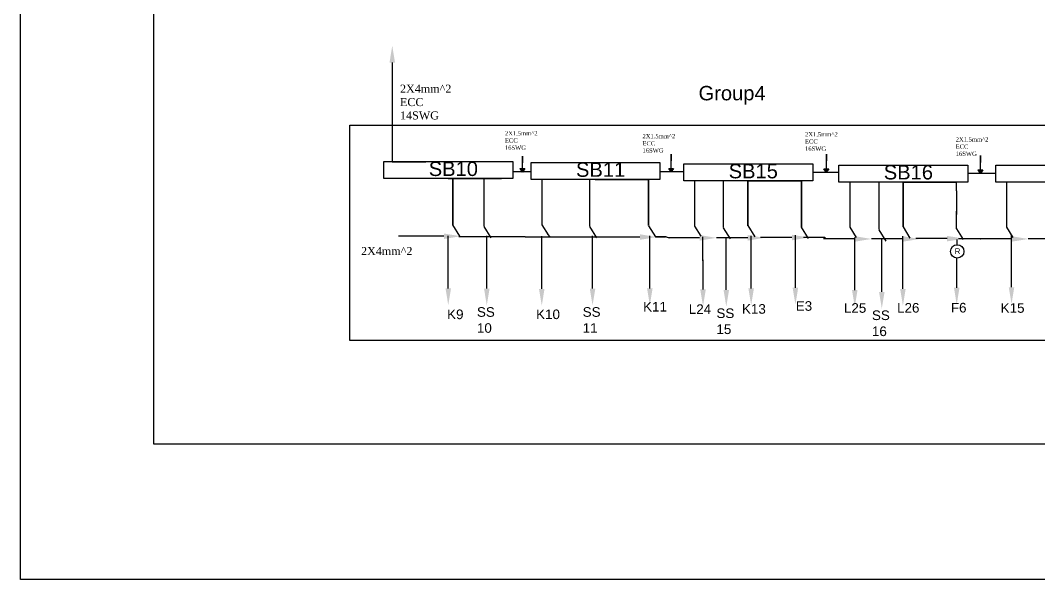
# Model space of a CAD drawing. Header units: inches. Extents: x -412 to 20037, y 548 to 16595.
# Drawn here: x 7740 to 8650, y 6038 to 6537 of the extents above; entities that cross this region are included whole.
import ezdxf
from ezdxf import colors
from ezdxf.entities.mleader import LeaderData, LeaderLine
from ezdxf.math import Vec2, Vec3

# ---------------------------------------------------------------- set-up
doc = ezdxf.new("R2010")
doc.units = ezdxf.units.IN
doc.header["$MEASUREMENT"] = 0
doc.styles.add('A', font='times.ttf', dxfattribs={"height": 12})
doc.styles.get("Standard").update_dxf_attribs({"font": 'arial.ttf'})

msp = doc.modelspace()

# ---------------------------------------------------------------- hatches: boundary and pattern name
h = msp.add_hatch()
h.set_pattern_fill('ANSI31', scale=0.387088)
h.set_pattern_definition([(45, (7994.12812, 8022.51674), (-0.034214049, 0.034214049), [])])
h.paths.add_polyline_path([(8186.7, 6404.68), (8188.83, 6401.59), (8190.96, 6404.68)])
h = msp.add_hatch()
h.set_pattern_fill('ANSI31', scale=0.387088)
h.set_pattern_definition([(45, (8126.82248, 8022.76488), (-0.034214049, 0.034214049), [])])
h.paths.add_polyline_path([(8319.4, 6404.93), (8321.53, 6401.83), (8323.66, 6404.93)])
h = msp.add_hatch()
h.set_pattern_fill('ANSI31', scale=0.387088)
h.set_pattern_definition([(45, (8265.36052, 8022.400524), (-0.034214049, 0.034214049), [])])
h.paths.add_polyline_path([(8457.94, 6404.57), (8460.07, 6401.47), (8462.19, 6404.57)])
h = msp.add_hatch()
h.set_pattern_fill('ANSI31', scale=0.387088)
h.set_pattern_definition([(45, (8403.05403, 8021.395535), (-0.034214049, 0.034214049), [])])
h.paths.add_polyline_path([(8595.63, 6403.56), (8597.76, 6400.47), (8599.89, 6403.56)])

# ---------------------------------------------------------------- linework, layer by layer
for p, q in [((8188.77, 6402.84), (8188.77, 6415.93)), ((8188.77, 6415.93), (8188.77, 6409.86)), ((8321.5, 6404.63), (8321.5, 6417.72)), ((8321.5, 6417.72), (8321.5, 6411.65)), ((8460.11, 6404.57), (8460.11, 6417.66)), ((8460.11, 6417.66), (8460.11, 6411.6)), ((8597.81, 6403.23), (8597.81, 6416.31)), ((8597.81, 6416.31), (8597.81, 6410.25)), ((8196.48, 6401.84), (8180.06, 6401.84)), ((8186.7, 6404.68), (8190.96, 6404.68)), ((8186.7, 6404.68), (8190.96, 6404.68)), ((8188.83, 6401.59), (8186.7, 6404.68)), ((8190.96, 6404.68), (8188.83, 6401.59)), ((8332.83, 6401.84), (8311.56, 6401.84)), ((8319.4, 6404.93), (8323.66, 6404.93)), ((8319.4, 6404.93), (8323.66, 6404.93)), ((8321.53, 6401.83), (8319.4, 6404.93)), ((8323.66, 6404.93), (8321.53, 6401.83)), ((8457.94, 6404.57), (8462.19, 6404.57)), ((8457.94, 6404.57), (8462.19, 6404.57)), ((8460.07, 6401.47), (8457.94, 6404.57)), ((8462.19, 6404.57), (8460.07, 6401.47)), ((8595.63, 6403.56), (8599.89, 6403.56)), ((8595.63, 6403.56), (8599.89, 6403.56)), ((8597.76, 6400.47), (8595.63, 6403.56)), ((8599.89, 6403.56), (8597.76, 6400.47)), ((8094.77, 6395.73), (8074.61, 6395.73)), ((8169.93, 6395.73), (8094.77, 6395.73)), ((8122.27, 6395.73), (8149.18, 6395.73)), ((8126.43, 6395.73), (8126.43, 6354.49)), ((8126.43, 6354.49), (8126.43, 6395.73)), ((8149.18, 6395.73), (8169.93, 6395.73)), ((8154.11, 6395.34), (8154.11, 6353.23)), ((8226.27, 6395.01), (8206.11, 6395.01)), ((8206.11, 6395.01), (8206.11, 6354.63)), ((8301.43, 6395.01), (8226.27, 6395.01)), ((8248.56, 6395.34), (8248.56, 6353.23)), ((8253.77, 6395.01), (8280.68, 6395.01)), ((8280.68, 6395.01), (8301.43, 6395.01)), ((8301.43, 6395.01), (8301.43, 6353.77)), ((8301.43, 6353.77), (8301.43, 6395.01)), ((8362.63, 6393.66), (8342.46, 6393.66)), ((8342.46, 6393.66), (8342.46, 6353.29)), ((8437.78, 6393.66), (8362.63, 6393.66)), ((8367.97, 6394.24), (8367.97, 6352.13)), ((8390.12, 6393.66), (8390.12, 6353.72)), ((8390.12, 6353.72), (8390.12, 6393.66)), ((8390.12, 6393.66), (8417.04, 6393.66)), ((8417.04, 6393.66), (8437.78, 6393.66)), ((8437.78, 6393.66), (8437.78, 6352.42)), ((8437.78, 6352.42), (8437.78, 6393.66)), ((8471.33, 6401.34), (8447.91, 6401.34)), ((8501.13, 6392.66), (8480.96, 6392.66)), ((8480.96, 6392.66), (8480.96, 6352.29)), ((8576.28, 6392.66), (8501.13, 6392.66)), ((8506.85, 6392.43), (8506.85, 6350.31)), ((8528.62, 6392.66), (8528.62, 6352.72)), ((8528.62, 6352.72), (8528.62, 6392.66)), ((8528.62, 6392.66), (8555.54, 6392.66)), ((8555.54, 6392.66), (8576.28, 6392.66)), ((8576.48, 6384.72), (8576.48, 6392.66)), ((8611.33, 6400.34), (8586.41, 6400.34)), ((8641.13, 6392.66), (8620.96, 6392.66)), ((8620.96, 6392.66), (8620.96, 6352.29)), ((8716.28, 6392.66), (8641.13, 6392.66)), ((8576.48, 6384.84), (8576.48, 6363.84)), ((8576.48, 6350.94), (8576.48, 6366.84)), ((8126.34, 6354.47), (8132.55, 6344.41)), ((8154.22, 6353.05), (8160.43, 6342.99)), ((8206.11, 6354.63), (8211.76, 6345.66)), ((8248.67, 6353.05), (8254.88, 6342.99)), ((8301.34, 6353.75), (8307.55, 6343.68)), ((8342.46, 6353.29), (8348.11, 6344.31)), ((8368.08, 6351.95), (8374.29, 6341.88)), ((8390.08, 6353.83), (8396.29, 6343.76)), ((8437.69, 6352.4), (8443.9, 6342.34)), ((8480.96, 6352.29), (8486.61, 6343.31)), ((8506.96, 6350.14), (8513.17, 6340.07)), ((8528.58, 6352.83), (8534.79, 6342.76)), ((8576.48, 6350.94), (8582.4, 6341.34)), ((8620.96, 6352.29), (8626.61, 6343.31)), ((8090.98, 6344.34), (8077.98, 6344.34)), ((8122.43, 6323.34), (8122.43, 6344.84)), ((8191.15, 6343.84), (8131.98, 6343.84)), ((8156.85, 6323.09), (8156.85, 6344.59)), ((8191.19, 6343.69), (8191.15, 6343.84)), ((8191.19, 6343.69), (8220.48, 6343.69)), ((8205.93, 6322.84), (8205.93, 6344.34)), ((8213.48, 6343.69), (8211.48, 6346.19)), ((8265.67, 6343.61), (8213.05, 6343.61)), ((8251.3, 6323.09), (8251.3, 6344.59)), ((8302.43, 6323.34), (8302.43, 6344.84)), ((8316.48, 6343.69), (8307.48, 6343.69)), ((8307.48, 6343.69), (8316.48, 6343.69)), ((8317.14, 6343.84), (8316.48, 6343.69)), ((8317.14, 6343.84), (8320.09, 6342.91)), ((8349.93, 6322.34), (8349.93, 6343.84)), ((8370.71, 6321.98), (8370.71, 6343.48)), ((8392.93, 6323.34), (8392.93, 6344.84)), ((8432.43, 6323.84), (8432.43, 6345.34)), ((8458.69, 6343.12), (8439.7, 6343.12)), ((8458.69, 6343.12), (8459.91, 6341.91)), ((8485.43, 6321.84), (8485.43, 6343.34)), ((8509.59, 6320.17), (8509.59, 6341.67)), ((8528.43, 6322.84), (8528.43, 6344.34)), ((8576.98, 6336.84), (8576.98, 6341.34)), ((8597.46, 6342.12), (8578.2, 6342.12)), ((8597.41, 6342.12), (8597.69, 6341.91)), ((8625.43, 6324.34), (8625.43, 6345.84))]:
    msp.add_line(p, q)
for points in [[(7740.38, 7036.07), (10106.94, 7036.07), (10106.94, 6037.88), (7740.38, 6037.88)], [(7859.48, 6915.84), (9985.98, 6915.84), (9985.98, 6158.84), (7859.48, 6158.84)], [(8034.48, 6443.34), (8793.98, 6443.34), (8793.98, 6251.34), (8034.48, 6251.34)], [(8064.98, 6410.94), (8180.06, 6410.94), (8180.06, 6395.73), (8064.98, 6395.73)], [(8196.48, 6410.21), (8311.56, 6410.21), (8311.56, 6395.01), (8196.48, 6395.01)], [(8332.83, 6408.87), (8447.91, 6408.87), (8447.91, 6393.66), (8332.83, 6393.66)], [(8471.33, 6407.87), (8586.41, 6407.87), (8586.41, 6392.66), (8471.33, 6392.66)], [(8611.33, 6407.87), (8726.41, 6407.87), (8726.41, 6392.66), (8611.33, 6392.66)]]:
    msp.add_lwpolyline(points, close=True)
msp.add_circle((8576.98, 6330.79), 6)

# ---------------------------------------------------------------- texts
msp.add_text('R', height=5).set_placement((8574.72, 6328.53))
at = {"color": 7, "lineweight": 40, "attachment_point": 1, "style": 'A'}
for s, insert, char_height, width in [('2X4mm^ 2\\PECC\\P14SWG', (8079.37, 6479.57), 7.154, 26.1882), ('2X1.5mm^ 2\\PECC 16SWG', (8173.07, 6438.07), 3.826, 14.0068), ('2X1.5mm^ 2\\PECC 16SWG', (8295.93, 6435.57), 3.826, 14.0068), ('2X1.5mm^ 2\\PECC 16SWG', (8441.08, 6437.22), 3.826, 14.0068), ('2X1.5mm^ 2\\PECC 16SWG', (8575.65, 6432.63), 3.826, 14.0068), ('2X4mm^ 2', (8044.59, 6334.68), 7.154, 26.1882)]:
    msp.add_mtext(s, dxfattribs=dict(at, insert=insert, char_height=char_height, width=width))
at = {"attachment_point": 1}
for s, width, insert, char_height in [('Group4', 0.2633, (8345.98, 6478.48), 12.857), ('SB10', 0.2633, (8105.05, 6410.94), 12.857), ('SB11', 0.2633, (8236.55, 6410.21), 12.857), ('SB15', 0.2633, (8372.9, 6408.87), 12.857), ('SB16', 0.2633, (8511.4, 6407.87), 12.857), ('K11', 2.307, (8296.46, 6285.72), 8.571), ('L24', 2.307, (8337.29, 6283.6), 8.571), ('K13', 2.307, (8384.76, 6283.74), 8.571), ('E3', 2.307, (8432.81, 6286.37), 8.571), ('L25', 2.307, (8475.79, 6284.6), 8.571), ('L26', 2.307, (8523.26, 6284.74), 8.571), ('F6', 2.307, (8571.31, 6284.87), 8.571), ('K15', 2.307, (8615.79, 6284.6), 8.571), ('K9', 2.307, (8121.46, 6278.94), 8.571), ('SS\\P10', 2.307, (8148.07, 6281.01), 8.571), ('K10', 8.5714, (8200.94, 6278.94), 8.571), ('SS\\P11', 2.307, (8242.52, 6281.01), 8.571), ('SS\\P15', 2.307, (8361.94, 6279.91), 8.571), ('SS\\P16', 2.307, (8500.81, 6278.09), 8.571)]:
    msp.add_mtext_dynamic_manual_height_columns(s, width=width, gutter_width=0.119, heights=[0], dxfattribs=dict(at, insert=insert, char_height=char_height))

# ---------------------------------------------------------------- leaders
at = {"color": 0}
ml = msp.add_multileader_mtext('Standard', dxfattribs=at)
ml.set_content('')
ml.set_leader_properties()
ml.build(insert=Vec2(0, 0))
ml.multileader.update_dxf_attribs({"dogleg_length": 0.36, "arrow_head_size": 15, "scale": 700})
ctx = ml.context
ctx.base_point, ctx.scale, ctx.char_height, ctx.arrow_head_size, ctx.landing_gap_size, ctx.plane_origin = Vec3(8102.48, 6410.84), 700, 15, 15, 7.5, Vec3(8072.48, 6514.35)
notes = []
notes.append((ctx, [(0, (1, 1, 0), (8072.48, 6410.84), (1, 0), 30, [(0, [(8072.48, 6514.35)], 0, [])])]))
ctx.mtext.insert, ctx.mtext.flow_direction = Vec3(8109.98, 6418.34), 5
ml = msp.add_multileader_mtext('Standard')
ml.set_content('', color=256)
ml.set_leader_properties()
ml.build(insert=Vec2(0, 0))
ml.multileader.update_dxf_attribs({"dogleg_length": 0.36, "arrow_head_size": 15, "scale": 700})
ctx = ml.context
ctx.base_point, ctx.scale, ctx.char_height, ctx.arrow_head_size, ctx.landing_gap_size, ctx.plane_origin, ctx.plane_x_axis, ctx.plane_y_axis = Vec3(8090.67, 6344.38), 700, 15, 15, 7.5, Vec3(8133.62, 6344.33), Vec3(0, 1), Vec3(-1, 0)
notes.append((ctx, [(0, (1, 1, 0), (8090.67, 6344.33), (0, 1), 0.0429, [(0, [(8133.62, 6344.33)], 0, [])])]))
ctx.mtext.insert, ctx.mtext.text_direction, ctx.mtext.rotation, ctx.mtext.flow_direction = Vec3(8083.17, 6351.88), Vec3(0, 1), 1.570796, 5
ml = msp.add_multileader_mtext('Standard')
ml.set_content('', color=256)
ml.set_leader_properties()
ml.build(insert=Vec2(0, 0))
ml.multileader.update_dxf_attribs({"dogleg_length": 0.36, "arrow_head_size": 15, "scale": 700})
ctx = ml.context
ctx.base_point, ctx.scale, ctx.char_height, ctx.arrow_head_size, ctx.landing_gap_size, ctx.plane_origin, ctx.plane_x_axis, ctx.plane_y_axis = Vec3(8265.67, 6343.65), 700, 15, 15, 7.5, Vec3(8308.62, 6343.61), Vec3(0, 1), Vec3(-1, 0)
notes.append((ctx, [(0, (1, 1, 0), (8265.67, 6343.61), (0, 1), 0.0429, [(0, [(8308.62, 6343.61)], 0, [])])]))
ctx.mtext.insert, ctx.mtext.text_direction, ctx.mtext.rotation, ctx.mtext.flow_direction = Vec3(8258.17, 6351.15), Vec3(0, 1), 1.570796, 5
ml = msp.add_multileader_mtext('Standard')
ml.set_content('', color=256)
ml.set_leader_properties()
ml.build(insert=Vec2(0, 0))
ml.multileader.update_dxf_attribs({"dogleg_length": 0.36, "arrow_head_size": 15, "scale": 700})
ctx = ml.context
ctx.base_point, ctx.scale, ctx.char_height, ctx.arrow_head_size, ctx.landing_gap_size, ctx.plane_origin, ctx.plane_x_axis, ctx.plane_y_axis = Vec3(8318.98, 6342.95), 700, 15, 15, 7.5, Vec3(8361.93, 6342.91), Vec3(0, 1), Vec3(-1, 0)
notes.append((ctx, [(0, (1, 1, 0), (8318.98, 6342.91), (0, 1), 0.0429, [(0, [(8361.93, 6342.91)], 0, [])])]))
ctx.mtext.insert, ctx.mtext.text_direction, ctx.mtext.rotation, ctx.mtext.flow_direction = Vec3(8311.48, 6350.45), Vec3(0, 1), 1.570796, 5
ml = msp.add_multileader_mtext('Standard')
ml.set_content('', color=256)
ml.set_leader_properties()
ml.build(insert=Vec2(0, 0))
ml.multileader.update_dxf_attribs({"dogleg_length": 0.36, "arrow_head_size": 15, "scale": 700})
ctx = ml.context
ctx.base_point, ctx.scale, ctx.char_height, ctx.arrow_head_size, ctx.landing_gap_size, ctx.plane_origin, ctx.plane_x_axis, ctx.plane_y_axis = Vec3(8361.93, 6342.95), 700, 15, 15, 7.5, Vec3(8404.88, 6342.91), Vec3(0, 1), Vec3(-1, 0)
notes.append((ctx, [(0, (1, 1, 0), (8361.93, 6342.91), (0, 1), 0.0429, [(0, [(8404.88, 6342.91)], 0, [])])]))
ctx.mtext.insert, ctx.mtext.text_direction, ctx.mtext.rotation, ctx.mtext.flow_direction = Vec3(8354.43, 6350.45), Vec3(0, 1), 1.570796, 5
ml = msp.add_multileader_mtext('Standard')
ml.set_content('', color=256)
ml.set_leader_properties()
ml.build(insert=Vec2(0, 0))
ml.multileader.update_dxf_attribs({"dogleg_length": 0.36, "arrow_head_size": 15, "scale": 700})
ctx = ml.context
ctx.base_point, ctx.scale, ctx.char_height, ctx.arrow_head_size, ctx.landing_gap_size, ctx.plane_origin, ctx.plane_x_axis, ctx.plane_y_axis = Vec3(8401.44, 6343.23), 700, 15, 15, 7.5, Vec3(8444.39, 6343.19), Vec3(0, 1), Vec3(-1, 0)
notes.append((ctx, [(0, (1, 1, 0), (8401.44, 6343.19), (0, 1), 0.0429, [(0, [(8444.39, 6343.19)], 0, [])])]))
ctx.mtext.insert, ctx.mtext.text_direction, ctx.mtext.rotation, ctx.mtext.flow_direction = Vec3(8393.94, 6350.73), Vec3(0, 1), 1.570796, 5
ml = msp.add_multileader_mtext('Standard')
ml.set_content('', color=256)
ml.set_leader_properties()
ml.build(insert=Vec2(0, 0))
ml.multileader.update_dxf_attribs({"dogleg_length": 0.36, "arrow_head_size": 15, "scale": 700})
ctx = ml.context
ctx.base_point, ctx.scale, ctx.char_height, ctx.arrow_head_size, ctx.landing_gap_size, ctx.plane_origin, ctx.plane_x_axis, ctx.plane_y_axis = Vec3(8457.48, 6341.95), 700, 15, 15, 7.5, Vec3(8500.43, 6341.91), Vec3(0, 1), Vec3(-1, 0)
notes.append((ctx, [(0, (1, 1, 0), (8457.48, 6341.91), (0, 1), 0.0429, [(0, [(8500.43, 6341.91)], 0, [])])]))
ctx.mtext.insert, ctx.mtext.text_direction, ctx.mtext.rotation, ctx.mtext.flow_direction = Vec3(8449.98, 6349.45), Vec3(0, 1), 1.570796, 5
ml = msp.add_multileader_mtext('Standard')
ml.set_content('', color=256)
ml.set_leader_properties()
ml.build(insert=Vec2(0, 0))
ml.multileader.update_dxf_attribs({"dogleg_length": 0.36, "arrow_head_size": 15, "scale": 700})
ctx = ml.context
ctx.base_point, ctx.scale, ctx.char_height, ctx.arrow_head_size, ctx.landing_gap_size, ctx.plane_origin, ctx.plane_x_axis, ctx.plane_y_axis = Vec3(8500.43, 6341.95), 700, 15, 15, 7.5, Vec3(8543.38, 6341.91), Vec3(0, 1), Vec3(-1, 0)
notes.append((ctx, [(0, (1, 1, 0), (8500.43, 6341.91), (0, 1), 0.0429, [(0, [(8543.38, 6341.91)], 0, [])])]))
ctx.mtext.insert, ctx.mtext.text_direction, ctx.mtext.rotation, ctx.mtext.flow_direction = Vec3(8492.93, 6349.45), Vec3(0, 1), 1.570796, 5
ml = msp.add_multileader_mtext('Standard')
ml.set_content('', color=256)
ml.set_leader_properties()
ml.build(insert=Vec2(0, 0))
ml.multileader.update_dxf_attribs({"dogleg_length": 0.36, "arrow_head_size": 15, "scale": 700})
ctx = ml.context
ctx.base_point, ctx.scale, ctx.char_height, ctx.arrow_head_size, ctx.landing_gap_size, ctx.plane_origin, ctx.plane_x_axis, ctx.plane_y_axis = Vec3(8539.94, 6342.23), 700, 15, 15, 7.5, Vec3(8582.89, 6342.19), Vec3(0, 1), Vec3(-1, 0)
notes.append((ctx, [(0, (1, 1, 0), (8539.94, 6342.19), (0, 1), 0.0429, [(0, [(8582.89, 6342.19)], 0, [])])]))
ctx.mtext.insert, ctx.mtext.text_direction, ctx.mtext.rotation, ctx.mtext.flow_direction = Vec3(8532.44, 6349.73), Vec3(0, 1), 1.570796, 5
ml = msp.add_multileader_mtext('Standard')
ml.set_content('', color=256)
ml.set_leader_properties()
ml.build(insert=Vec2(0, 0))
ml.multileader.update_dxf_attribs({"dogleg_length": 0.36, "arrow_head_size": 15, "scale": 700})
ctx = ml.context
ctx.base_point, ctx.scale, ctx.char_height, ctx.arrow_head_size, ctx.landing_gap_size, ctx.plane_origin, ctx.plane_x_axis, ctx.plane_y_axis = Vec3(8597.48, 6341.95), 700, 15, 15, 7.5, Vec3(8640.43, 6341.91), Vec3(0, 1), Vec3(-1, 0)
notes.append((ctx, [(0, (1, 1, 0), (8597.48, 6341.91), (0, 1), 0.0429, [(0, [(8640.43, 6341.91)], 0, [])])]))
ctx.mtext.insert, ctx.mtext.text_direction, ctx.mtext.rotation, ctx.mtext.flow_direction = Vec3(8589.98, 6349.45), Vec3(0, 1), 1.570796, 5
ml = msp.add_multileader_mtext('Standard')
ml.set_content('', color=256)
ml.set_leader_properties()
ml.build(insert=Vec2(0, 0))
ml.multileader.update_dxf_attribs({"dogleg_length": 0.36, "arrow_head_size": 15, "scale": 700})
ctx = ml.context
ctx.base_point, ctx.scale, ctx.char_height, ctx.arrow_head_size, ctx.landing_gap_size, ctx.plane_origin, ctx.plane_x_axis, ctx.plane_y_axis = Vec3(8640.43, 6341.95), 700, 15, 15, 7.5, Vec3(8683.38, 6341.91), Vec3(0, 1), Vec3(-1, 0)
notes.append((ctx, [(0, (1, 1, 0), (8640.43, 6341.91), (0, 1), 0.0429, [(0, [(8683.38, 6341.91)], 0, [])])]))
ctx.mtext.insert, ctx.mtext.text_direction, ctx.mtext.rotation, ctx.mtext.flow_direction = Vec3(8632.93, 6349.45), Vec3(0, 1), 1.570796, 5
ml = msp.add_multileader_mtext('Standard')
ml.set_content('', color=256)
ml.set_leader_properties()
ml.build(insert=Vec2(0, 0))
ml.multileader.update_dxf_attribs({"dogleg_length": 0.36, "arrow_head_size": 15, "scale": 700})
ctx = ml.context
ctx.base_point, ctx.scale, ctx.char_height, ctx.arrow_head_size, ctx.landing_gap_size, ctx.plane_origin = Vec3(8122.52, 6324.14), 700, 15, 15, 7.5, Vec3(8122.48, 6282.84)
notes.append((ctx, [(0, (1, 1, 0), (8122.48, 6324.14), (1, 0), 0.0429, [(0, [(8122.48, 6282.84)], 0, [])])]))
ctx.mtext.insert, ctx.mtext.flow_direction = Vec3(8130.02, 6331.64), 5
ml = msp.add_multileader_mtext('Standard')
ml.set_content('', color=256)
ml.set_leader_properties()
ml.build(insert=Vec2(0, 0))
ml.multileader.update_dxf_attribs({"dogleg_length": 0.36, "arrow_head_size": 15, "scale": 700})
ctx = ml.context
ctx.base_point, ctx.scale, ctx.char_height, ctx.arrow_head_size, ctx.landing_gap_size, ctx.plane_origin = Vec3(8156.94, 6323.89), 700, 15, 15, 7.5, Vec3(8156.89, 6282.59)
notes.append((ctx, [(0, (1, 1, 0), (8156.89, 6323.89), (1, 0), 0.0429, [(0, [(8156.89, 6282.59)], 0, [])])]))
ctx.mtext.insert, ctx.mtext.flow_direction = Vec3(8164.44, 6331.39), 5
ml = msp.add_multileader_mtext('Standard')
ml.set_content('', color=256)
ml.set_leader_properties()
ml.build(insert=Vec2(0, 0))
ml.multileader.update_dxf_attribs({"dogleg_length": 0.36, "arrow_head_size": 15, "scale": 700})
ctx = ml.context
ctx.base_point, ctx.scale, ctx.char_height, ctx.arrow_head_size, ctx.landing_gap_size, ctx.plane_origin = Vec3(8206.02, 6323.64), 700, 15, 15, 7.5, Vec3(8205.98, 6282.34)
notes.append((ctx, [(0, (1, 1, 0), (8205.98, 6323.64), (1, 0), 0.0429, [(0, [(8205.98, 6282.34)], 0, [])])]))
ctx.mtext.insert, ctx.mtext.flow_direction = Vec3(8213.52, 6331.14), 5
ml = msp.add_multileader_mtext('Standard')
ml.set_content('', color=256)
ml.set_leader_properties()
ml.build(insert=Vec2(0, 0))
ml.multileader.update_dxf_attribs({"dogleg_length": 0.36, "arrow_head_size": 15, "scale": 700})
ctx = ml.context
ctx.base_point, ctx.scale, ctx.char_height, ctx.arrow_head_size, ctx.landing_gap_size, ctx.plane_origin = Vec3(8251.39, 6323.89), 700, 15, 15, 7.5, Vec3(8251.34, 6282.59)
notes.append((ctx, [(0, (1, 1, 0), (8251.34, 6323.89), (1, 0), 0.0429, [(0, [(8251.34, 6282.59)], 0, [])])]))
ctx.mtext.insert, ctx.mtext.flow_direction = Vec3(8258.89, 6331.39), 5
ml = msp.add_multileader_mtext('Standard')
ml.set_content('', color=256)
ml.set_leader_properties()
ml.build(insert=Vec2(0, 0))
ml.multileader.update_dxf_attribs({"dogleg_length": 0.36, "arrow_head_size": 15, "scale": 700})
ctx = ml.context
ctx.base_point, ctx.scale, ctx.char_height, ctx.arrow_head_size, ctx.landing_gap_size, ctx.plane_origin = Vec3(8302.52, 6324.14), 700, 15, 15, 7.5, Vec3(8302.48, 6282.84)
notes.append((ctx, [(0, (1, 1, 0), (8302.48, 6324.14), (1, 0), 0.0429, [(0, [(8302.48, 6282.84)], 0, [])])]))
ctx.mtext.insert, ctx.mtext.flow_direction = Vec3(8310.02, 6331.64), 5
ml = msp.add_multileader_mtext('Standard')
ml.set_content('', color=256)
ml.set_leader_properties()
ml.build(insert=Vec2(0, 0))
ml.multileader.update_dxf_attribs({"dogleg_length": 0.36, "arrow_head_size": 15, "scale": 700})
ctx = ml.context
ctx.base_point, ctx.scale, ctx.char_height, ctx.arrow_head_size, ctx.landing_gap_size, ctx.plane_origin = Vec3(8350.02, 6323.14), 700, 15, 15, 7.5, Vec3(8349.98, 6281.84)
notes.append((ctx, [(0, (1, 1, 0), (8349.98, 6323.14), (1, 0), 0.0429, [(0, [(8349.98, 6281.84)], 0, [])])]))
ctx.mtext.insert, ctx.mtext.flow_direction = Vec3(8357.52, 6330.64), 5
ml = msp.add_multileader_mtext('Standard')
ml.set_content('', color=256)
ml.set_leader_properties()
ml.build(insert=Vec2(0, 0))
ml.multileader.update_dxf_attribs({"dogleg_length": 0.36, "arrow_head_size": 15, "scale": 700})
ctx = ml.context
ctx.base_point, ctx.scale, ctx.char_height, ctx.arrow_head_size, ctx.landing_gap_size, ctx.plane_origin = Vec3(8370.8, 6322.78), 700, 15, 15, 7.5, Vec3(8370.76, 6281.48)
notes.append((ctx, [(0, (1, 1, 0), (8370.76, 6322.78), (1, 0), 0.0429, [(0, [(8370.76, 6281.48)], 0, [])])]))
ctx.mtext.insert, ctx.mtext.flow_direction = Vec3(8378.3, 6330.28), 5
ml = msp.add_multileader_mtext('Standard')
ml.set_content('', color=256)
ml.set_leader_properties()
ml.build(insert=Vec2(0, 0))
ml.multileader.update_dxf_attribs({"dogleg_length": 0.36, "arrow_head_size": 15, "scale": 700})
ctx = ml.context
ctx.base_point, ctx.scale, ctx.char_height, ctx.arrow_head_size, ctx.landing_gap_size, ctx.plane_origin = Vec3(8393.02, 6324.14), 700, 15, 15, 7.5, Vec3(8392.98, 6282.84)
notes.append((ctx, [(0, (1, 1, 0), (8392.98, 6324.14), (1, 0), 0.0429, [(0, [(8392.98, 6282.84)], 0, [])])]))
ctx.mtext.insert, ctx.mtext.flow_direction = Vec3(8400.52, 6331.64), 5
ml = msp.add_multileader_mtext('Standard')
ml.set_content('', color=256)
ml.set_leader_properties()
ml.build(insert=Vec2(0, 0))
ml.multileader.update_dxf_attribs({"dogleg_length": 0.36, "arrow_head_size": 15, "scale": 700})
ctx = ml.context
ctx.base_point, ctx.scale, ctx.char_height, ctx.arrow_head_size, ctx.landing_gap_size, ctx.plane_origin = Vec3(8432.52, 6324.64), 700, 15, 15, 7.5, Vec3(8432.48, 6283.34)
notes.append((ctx, [(0, (1, 1, 0), (8432.48, 6324.64), (1, 0), 0.0429, [(0, [(8432.48, 6283.34)], 0, [])])]))
ctx.mtext.insert, ctx.mtext.flow_direction = Vec3(8440.02, 6332.14), 5
ml = msp.add_multileader_mtext('Standard')
ml.set_content('', color=256)
ml.set_leader_properties()
ml.build(insert=Vec2(0, 0))
ml.multileader.update_dxf_attribs({"dogleg_length": 0.36, "arrow_head_size": 15, "scale": 700})
ctx = ml.context
ctx.base_point, ctx.scale, ctx.char_height, ctx.arrow_head_size, ctx.landing_gap_size, ctx.plane_origin = Vec3(8485.52, 6322.64), 700, 15, 15, 7.5, Vec3(8485.48, 6281.34)
notes.append((ctx, [(0, (1, 1, 0), (8485.48, 6322.64), (1, 0), 0.0429, [(0, [(8485.48, 6281.34)], 0, [])])]))
ctx.mtext.insert, ctx.mtext.flow_direction = Vec3(8493.02, 6330.14), 5
ml = msp.add_multileader_mtext('Standard')
ml.set_content('', color=256)
ml.set_leader_properties()
ml.build(insert=Vec2(0, 0))
ml.multileader.update_dxf_attribs({"dogleg_length": 0.36, "arrow_head_size": 15, "scale": 700})
ctx = ml.context
ctx.base_point, ctx.scale, ctx.char_height, ctx.arrow_head_size, ctx.landing_gap_size, ctx.plane_origin = Vec3(8528.52, 6323.64), 700, 15, 15, 7.5, Vec3(8528.48, 6282.34)
notes.append((ctx, [(0, (1, 1, 0), (8528.48, 6323.64), (1, 0), 0.0429, [(0, [(8528.48, 6282.34)], 0, [])])]))
ctx.mtext.insert, ctx.mtext.flow_direction = Vec3(8536.02, 6331.14), 5
ml = msp.add_multileader_mtext('Standard')
ml.set_content('', color=256)
ml.set_leader_properties()
ml.build(insert=Vec2(0, 0))
ml.multileader.update_dxf_attribs({"dogleg_length": 0.36, "arrow_head_size": 15, "scale": 700})
ctx = ml.context
ctx.base_point, ctx.scale, ctx.char_height, ctx.arrow_head_size, ctx.landing_gap_size, ctx.plane_origin = Vec3(8576.57, 6324.64), 700, 15, 15, 7.5, Vec3(8576.53, 6283.34)
notes.append((ctx, [(0, (1, 1, 0), (8576.53, 6324.64), (1, 0), 0.0429, [(0, [(8576.53, 6283.34)], 0, [])])]))
ctx.mtext.insert, ctx.mtext.flow_direction = Vec3(8584.07, 6332.14), 5
ml = msp.add_multileader_mtext('Standard')
ml.set_content('', color=256)
ml.set_leader_properties()
ml.build(insert=Vec2(0, 0))
ml.multileader.update_dxf_attribs({"dogleg_length": 0.36, "arrow_head_size": 15, "scale": 700})
ctx = ml.context
ctx.base_point, ctx.scale, ctx.char_height, ctx.arrow_head_size, ctx.landing_gap_size, ctx.plane_origin = Vec3(8625.52, 6325.14), 700, 15, 15, 7.5, Vec3(8625.48, 6283.84)
notes.append((ctx, [(0, (1, 1, 0), (8625.48, 6325.14), (1, 0), 0.0429, [(0, [(8625.48, 6283.84)], 0, [])])]))
ctx.mtext.insert, ctx.mtext.flow_direction = Vec3(8633.02, 6332.64), 5
ml = msp.add_multileader_mtext('Standard')
ml.set_content('', color=256)
ml.set_leader_properties()
ml.build(insert=Vec2(0, 0))
ml.multileader.update_dxf_attribs({"dogleg_length": 0.36, "arrow_head_size": 15, "scale": 700})
ctx = ml.context
ctx.base_point, ctx.scale, ctx.char_height, ctx.arrow_head_size, ctx.landing_gap_size, ctx.plane_origin = Vec3(8509.68, 6320.97), 700, 15, 15, 7.5, Vec3(8509.63, 6279.67)
notes.append((ctx, [(0, (1, 1, 0), (8509.63, 6320.97), (1, 0), 0.0429, [(0, [(8509.63, 6279.67)], 0, [])])]))
ctx.mtext.insert, ctx.mtext.flow_direction = Vec3(8517.18, 6328.47), 5
for ctx, leaders in notes:
    for number, flags, end, landing, length, lines in leaders:
        leader = LeaderData()
        leader.index, (leader.has_last_leader_line, leader.has_dogleg_vector, leader.attachment_direction) = number, flags
        leader.last_leader_point, leader.dogleg_vector, leader.dogleg_length = Vec3(end), Vec3(landing), length
        for number, points, colour, breaks in lines:
            line = LeaderLine()
            line.index, line.vertices, line.color, line.breaks = number, Vec3.list(points), colors.encode_raw_color(colour), breaks
            leader.lines.append(line)
        ctx.leaders.append(leader)

doc.saveas('drawing.dxf')
